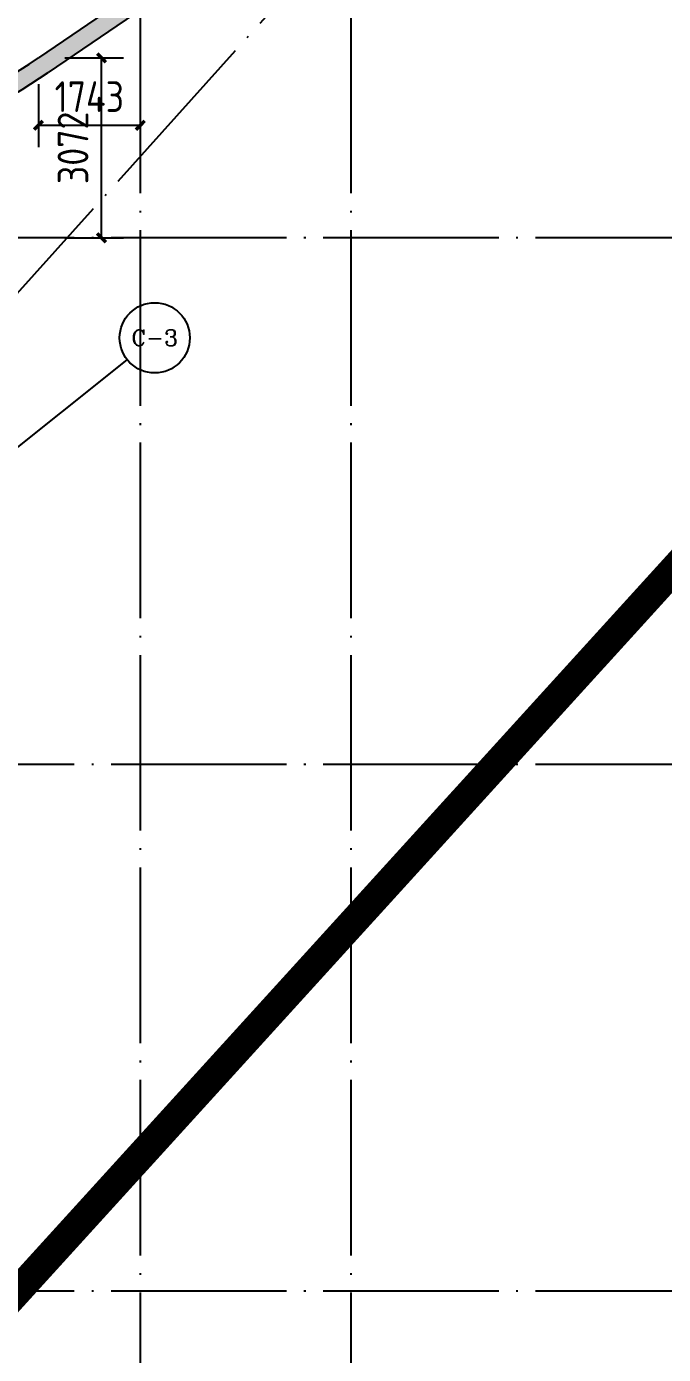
# Model space of a CAD drawing. Extents: x -473190 to 2138458, y -81875 to 2633646.
# Drawn here: x 645641 to 656534, y 61864 to 84552 of the extents above; entities that cross this region are included whole.
import ezdxf
from ezdxf.enums import TextEntityAlignment as Align

# ---------------------------------------------------------------- set-up
doc = ezdxf.new("R2010")
doc.units = 0
doc.header["$LTSCALE"] = 1000
doc.linetypes.add('ACAD_ISO05W100', pattern=[34, 24, -3, 0.5, -3, 0.5, -3])
doc.linetypes.add('DOTE', pattern=[2.42, 2, -0.2, 0.02, -0.2])
for name, color, linetype in [('A-REDLINE', 1, 'ACAD_ISO05W100'), ('AXIS', 3, 'Continuous'), ('AXIS_TEXT', 7, 'Continuous'), ('DOTE', 1, 'DOTE'), ('PUB_DIM', 3, 'Continuous'), ('PUB_HATCH', 8, 'Continuous'), ('RF-QT', 30, 'Continuous'), ('索引线', 252, 'Continuous')]:
    doc.layers.add(name, color=color, linetype=linetype)
doc.styles.add('_TCH_AXIS', font='COMPLEX', dxfattribs={"bigfont": 'GBCBIG'})
doc.styles.add('COMPLEX', font='COMPLEX.shx', dxfattribs={"width": 0.65})
doc.styles.add('STANDARD_T3', font='gbenor.shx', dxfattribs={"bigfont": 'gbcbig.shx'})
doc.dimstyles.new('STANDARD&&150', dxfattribs={"dimtxt": 525, "dimasz": 150, "dimexe": 375, "dimexo": 450, "dimgap": 225, "dimtad": 1, "dimdec": 0, "dimzin": 0, "dimdsep": 46, "dimtxsty": 'STANDARD_T3', "dimblk": 'ARCHTICK', "dimcen": 0.09, "dimadec": 0, "dimazin": 0, "dimtfac": 1, "dimtdec": 0, "dimtix": 1, "dimtmove": 2, "dimatfit": 3, "dimfxl": 0, "dimtolj": 1, "dimtzin": 0, "dimarcsym": 0})

# ---------------------------------------------------------------- blocks, each defined once
blk = doc.blocks.new('A$C4F5A101F')
at = {"layer": 'DOTE', "color": 127, "linetype": 'DOTE', "ltscale": 1.5}
for p, q in [((-82089.7, 16373.7), (-82089.7, -213765.2)), ((-199059.6, -203024.4), (-66443.7, -55739.6)), ((-39660.8, -83507.4), (-168489.7, -83507.4)), ((-39660.8, -92507.4), (-168489.7, -92507.4))]:
    blk.add_line(p, q, dxfattribs=at)
at = {"layer": 'DOTE', "color": 16, "linetype": 'DOTE', "ltscale": 1.5}
for p, q in [((-78489.7, 16373.7), (-78489.7, -213765.2)), ((-39660.8, -74507.4), (-168489.7, -74507.4))]:
    blk.add_line(p, q, dxfattribs=at)
blk = doc.blocks.new('_AXISO')
blk.add_circle((0, 0), 0.5)
at = {"layer": 'AXIS_TEXT', "style": 'COMPLEX', "width": 1.041667}
blk.add_attdef('A', text='', height=0.56, dxfattribs=at).set_placement((-0.25, -0.28), (0.25, -0.28), align=Align.FIT)
blk = doc.blocks.new('rfk')
at = {"layer": 'PUB_HATCH'}
for points in [[(544803.8, -721873.8), (530404.7, -731687.9), (530573.7, -731935.8), (544972.8, -722121.7)], [(527748.2, -733032.1), (528048.2, -733242.5, 0.0604636), (530573.7, -731935.8), (530404.7, -731687.9, -0.0649961)]]:
    blk.add_hatch(color=256, dxfattribs=at).paths.add_polyline_path(points)
at = {"layer": 'AXIS'}
blk.add_line((528991.6, -739179.3), (531925.1, -736843.2), dxfattribs=at)
at = {"layer": 'RF-QT'}
for p, q in [((544803.8, -721873.8), (530404.7, -731687.9)), ((544972.8, -722121.7), (530573.7, -731935.8))]:
    blk.add_line(p, q, dxfattribs=at)
for radius, start in [(11500, 289.40231), (11800, 290.43699)]:
    blk.add_arc((523927.9, -722185.2), radius, start, 304.27739, dxfattribs=at)
at = {"layer": 'AXIS'}
ref = blk.add_blockref('_AXISO', (532394.4, -736469.4), dxfattribs=dict(at, xscale=1200, yscale=1200, zscale=1200))
ref.add_attrib('A', 'C-3', dxfattribs={"layer": 'AXIS_TEXT', "height": 273.43, "style": '_TCH_AXIS'}).set_placement((531997.3, -736606.2), (532791.6, -736606.2), align=Align.FIT)
blk = doc.blocks.new('_ArchTick')
at = {"color": 0, "linetype": 'ByBlock', "const_width": 0.4}
blk.add_lwpolyline([(-0.5, -0.5), (0.5, 0.5)], dxfattribs=at)
blk = doc.blocks.new('*D3488')
at = {"layer": 'Defpoints', "color": 0, "transparency": 16777216}
for p in [(645844, 84015), (646923, 84015), (645844, 80942)]:
    blk.add_point(p, dxfattribs=at)
at = {"layer": 'PUB_DIM', "color": 0, "lineweight": -2, "transparency": 16777216}
for p, q in [((646294, 84015), (647298, 84015)), ((646923, 80942), (646923, 84015)), ((646294, 80942), (647298, 80942))]:
    blk.add_line(p, q, dxfattribs=at)
at = {"layer": 'PUB_DIM', "color": 0, "lineweight": -2, "transparency": 16777216, "xscale": 150, "yscale": 150, "zscale": 150}
for p, rotation in [((646923, 84015), 90), ((646923, 80942), 270)]:
    blk.add_blockref('_ArchTick', p, dxfattribs=dict(at, rotation=rotation))
at = {"layer": 'PUB_DIM', "color": 0, "transparency": 16777216, "insert": (646436, 82479), "char_height": 525, "attachment_point": 5, "rotation": 90, "style": 'STANDARD_T3'}
blk.add_mtext('\\A1;3072', dxfattribs=at)
blk = doc.blocks.new('*D3489')
at = {"layer": 'Defpoints', "color": 0, "transparency": 16777216}
for p in [(645844, 84015), (647587, 84015), (647587, 82866)]:
    blk.add_point(p, dxfattribs=at)
at = {"layer": 'PUB_DIM', "color": 0, "lineweight": -2, "transparency": 16777216}
for p, q in [((645844, 83565), (645844, 82491)), ((647587, 83565), (647587, 82491)), ((645844, 82866), (647587, 82866))]:
    blk.add_line(p, q, dxfattribs=at)
at = {"layer": 'PUB_DIM', "color": 0, "lineweight": -2, "transparency": 16777216, "xscale": 150, "yscale": 150, "zscale": 150, "rotation": 180}
blk.add_blockref('_ArchTick', (645844, 82866), dxfattribs=at)
at = {"layer": 'PUB_DIM', "color": 0, "lineweight": -2, "transparency": 16777216, "xscale": 150, "yscale": 150, "zscale": 150}
blk.add_blockref('_ArchTick', (647587, 82866), dxfattribs=at)
at = {"layer": 'PUB_DIM', "color": 0, "transparency": 16777216, "insert": (646715, 83354), "char_height": 525, "attachment_point": 5, "style": 'STANDARD_T3'}
blk.add_mtext('\\A1;1743', dxfattribs=at)

msp = doc.modelspace()

# ---------------------------------------------------------------- linework, layer by layer
at = {"layer": 'A-REDLINE', "const_width": 500, "flags": 128}
msp.add_lwpolyline([(437553.5, 184610.6), (451649.1, 183236.2), (465777.4, 182253.8), (479927.5, 181664), (494088.5, 181467.4), (569667.9, 181467.4), (645247.3, 181467.4), (652717.3, 181281.3), (660168.7, 180723.4), (667583.2, 179795.1), (674942.2, 178498.7), (682227.5, 176837.5), (689421, 174815.5), (696505, 172437.8), (703461.7, 169710.2), (710274, 166639.6), (716924.9, 163233.6), (723397.9, 159500.5), (729676.9, 155449.8), (658092.8, 76795.5), (586508.7, -1858.7), (514924.6, -80513), (437553.5, -58186.1), (437553.5, 63212.2)], close=True, dxfattribs=at)

# ---------------------------------------------------------------- block references
at = {"layer": 'RF-QT'}
msp.add_blockref('A$C4F5A101F', (729676.9, 155449.8), dxfattribs=at)
at = {"layer": '索引线'}
msp.add_blockref('rfk', (115439, 815702.6), dxfattribs=at)

# ---------------------------------------------------------------- dimensions: what is measured, and where the dimension line sits
at = {"layer": 'PUB_DIM'}
for p1, p2, distance, picture, middle in [((645843.7388, 84014.6748), (647587.2289, 84014.6748), -1148.4045, '*D3489', (646715.4838, 83353.7703)), ((645843.7, 80942.4), (645843.7, 84014.7), -1079.4, '*D3488', (646435.6, 82478.5))]:
    dim = msp.add_aligned_dim(p1=p1, p2=p2, distance=distance, dimstyle='STANDARD&&150', dxfattribs=at)
    dim.commit()
    dim.dimension.update_dxf_attribs({"geometry": picture, "text_midpoint": middle})

doc.saveas('drawing.dxf')
